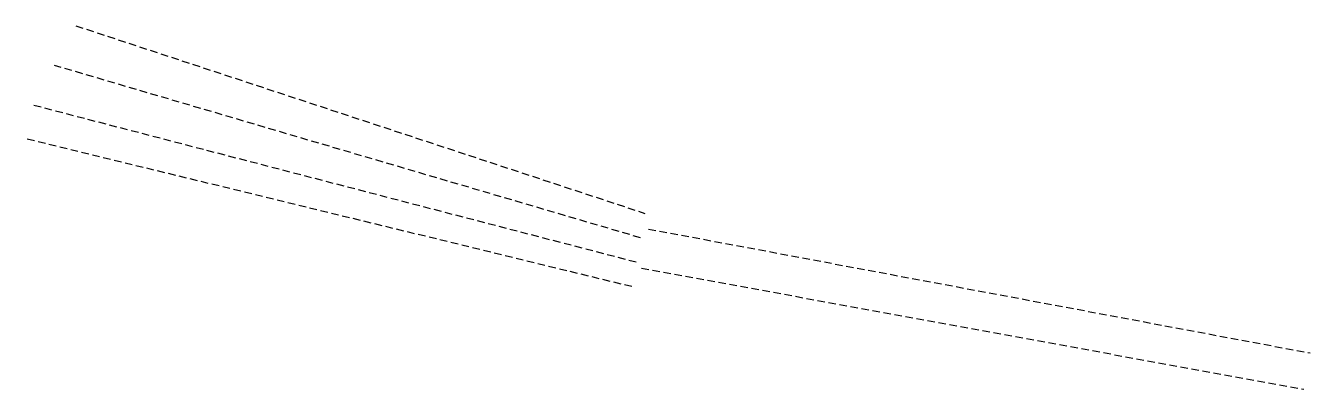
# Model space of a CAD drawing. Header units: millimetres. Extents: x 571095 to 571190, y 785638 to 785814.
# Drawn here: x 571103.7 to 571189.9, y 785637.5 to 785661.9 of the extents above; entities outside this region: 3.
import ezdxf

# ---------------------------------------------------------------- set-up
doc = ezdxf.new("R2010")
doc.units = ezdxf.units.MM
doc.linetypes.add('DASHED', pattern=[0.75, 0.5, -0.25])
doc.layers.add('预制梁AA', color=22, linetype='DASHED')
doc.layers.add('预制梁SS', color=94, linetype='DASHED')

msp = doc.modelspace()

# ---------------------------------------------------------------- linework, layer by layer
at = {"layer": '预制梁AA'}
for p, q in [((571145.468, 785648.283), (571189.863, 785639.966)), ((571145.007, 785645.656), (571189.435, 785637.528))]:
    msp.add_line(p, q, dxfattribs=at)
at = {"layer": '预制梁SS'}
for p, q in [((571118.567, 785814.291), (571094.731, 785784.975)), ((571096.501, 785783.559), (571120.292, 785812.886)), ((571122.017, 785811.481), (571098.267, 785782.145)), ((571107.049, 785661.925), (571145.215, 785649.333)), ((571144.928, 785647.694), (571105.616, 785659.258)), ((571144.64, 785646.055), (571104.182, 785656.59)), ((571144.352, 785644.415), (571103.687, 785654.336))]:
    msp.add_line(p, q, dxfattribs=at)

doc.saveas('drawing.dxf')
